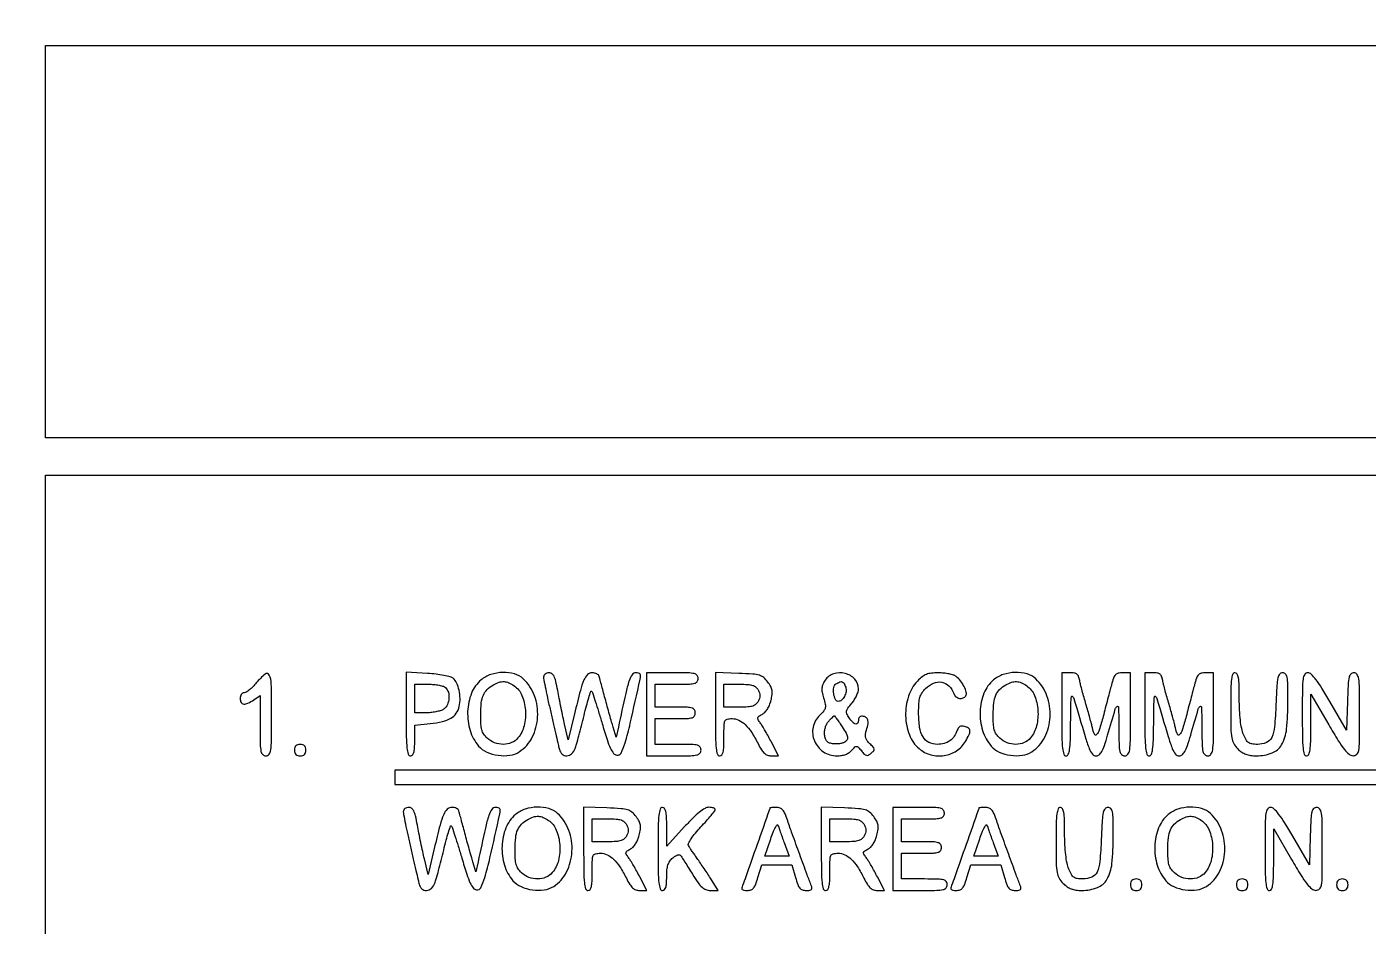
# Model space of a CAD drawing. Extents: x 0 to 1066, y 0 to 761.
# Drawn here: x 777.26 to 816.9, y 309.85 to 336.41 of the extents above; entities that cross this region are included whole.
import ezdxf

# ---------------------------------------------------------------- set-up
doc = ezdxf.new("R2010")
doc.units = 0
doc.header["$MEASUREMENT"] = 0

msp = doc.modelspace()

# ---------------------------------------------------------------- linework, layer by layer
for points in [[(183.390323, 95.266879, 0.000001), (192.989143, 95.254457, 0.000118)], [(329.859243, 95.267872, -0.000023), (352.558836, 95.240684, -0.000004), (375.624384, 95.211821, -0.198594)], [(479.458836, 95.240684, -0.000004), (502.524384, 95.211821, -0.198594)], [(710.559243, 95.267872, -0.000023), (733.258836, 95.240684, -0.000004), (756.324384, 95.211821, -0.198594)], [(416.092229, 95.24091, -0.000004), (439.072908, 95.212432, -0.198597)], [(542.992229, 95.24091, -0.000004), (565.972908, 95.212432, -0.198597)], [(606.442229, 95.24091, -0.000004), (629.422908, 95.212432, -0.198597)], [(669.892229, 95.24091, -0.000004), (692.872908, 95.212432, -0.198597)]]:
    msp.add_lwpolyline(points, format="xyb")
for points in [[(409.06215, 749.15415), (40.8618, 749.132981), (40.8618, 380.65769), (40.8618, 12.1824), (501.2973, 12.1824), (961.7328, 12.1824), (961.7328, 380.646631), (961.7328, 749.110861), (961.41555, 749.1633, 0.040886), (961.153339, 749.184871, 0.000002), (934.190609, 749.194398, 0.000089), (904.448031, 749.199508, 0.000054), (869.1804, 749.195529, -0.000029), (813.61687, 749.186499, -0.000004), (696.10453, 749.175037, -0.000004), (556.774728, 749.163736, -0.000004)], [(784.043318, 317.032392, -0.022302), (783.942361, 316.921371, -0.027389), (783.838295, 316.827585, -0.027663), (783.744475, 316.760123, -0.142986), (783.683768, 316.7424, 0.141346), (783.638553, 316.729358, 0.099805), (783.600029, 316.692698, 0.084784), (783.57408, 316.637872, 0.068332), (783.5652, 316.5732, 0.129362), (783.594801, 316.460701, 0.245693), (783.671356, 316.41116, 0.137491), (783.797009, 316.434122, 0.03927), (783.969376, 316.535697), (784.1574, 316.667394), (784.1574, 315.774297, 0.003568), (784.161327, 315.223993, 0.043268), (784.182557, 315.013987, 0.15519), (784.234088, 314.918565, 0.19432), (784.3266, 314.8812, 0.240299), (784.420922, 314.929309, 0.123223), (784.471733, 315.055687, 0.031956), (784.492211, 315.335038, 0.002322), (784.4958, 316.1079, 0.004787), (784.487105, 317.01608, 0.109438), (784.426302, 317.26764, 0.488532), (784.302304, 317.293651, 0.043865)], [(788.472, 316.119026, 0.003177), (788.476321, 315.439044, 0.022367), (788.495318, 315.108654, 0.048715), (788.53118, 314.931302, 0.329705), (788.5989, 314.8812, 0.208378), (788.659243, 314.90749, 0.11961), (788.698731, 314.977927, 0.055661), (788.720106, 315.108999, 0.012613), (788.7258, 315.334664), (788.7258, 315.788128), (789.18075, 315.835083, 0.029754), (789.546521, 315.894988, 0.076952), (789.794588, 315.992757, 0.106873), (789.952628, 316.137632, 0.100256), (790.041212, 316.33812, 0.058942), (790.064183, 316.570686, 0.048856), (790.03514, 316.817941, 0.051542), (789.963841, 317.034871, 0.114883), (789.859397, 317.172457, 0.111025), (789.775935, 317.215019, 0.015594), (789.585966, 317.25735, 0.017167), (789.354329, 317.293244, 0.01383), (789.103435, 317.316328), (788.472, 317.356851)], [(790.686403, 317.122573, 0.123885), (790.403212, 316.729877, 0.085485), (790.289637, 316.190957, 0.082885), (790.362108, 315.628936, 0.104562), (790.613839, 315.170326, 0.111799), (790.851809, 314.993975, 0.06908), (791.188208, 314.898281, 0.069045), (791.538165, 314.897815, 0.111332), (791.816082, 315.001881, 0.131426), (792.196839, 315.42786, 0.103697), (792.357254, 316.027511, 0.101152), (792.26459, 316.653853, 0.118621), (791.933971, 317.153419, 0.118666), (791.674235, 317.300001, 0.075716), (791.328556, 317.343938, 0.073305), (790.973541, 317.282607, 0.095814)], [(792.5328, 317.207004, 0.047767), (792.541043, 317.120913, 0.002528), (792.594838, 316.849943, 0.003959), (792.663092, 316.528057, 0.00287), (792.743993, 316.170654, -0.000002), (792.8281, 315.808738, -0.000002), (792.906137, 315.472931, -0.000002), (792.971637, 315.191067, -0.000017), (792.999405, 315.07155, 0.147869), (793.080727, 314.930131, 0.205885), (793.216244, 314.880782, 0.176392), (793.362055, 314.943475, 0.11354), (793.465446, 315.098083, 0.021448), (793.507856, 315.225871, 0.003611), (793.576671, 315.474207, 0.003945), (793.653181, 315.767464, 0.003496), (793.728289, 316.073947, -0.006156), (793.80052, 316.362052, -0.010899), (793.868162, 316.597499, -0.005551), (793.928841, 316.785207, -0.556878), (793.95115, 316.79045, -0.11647), (793.97427, 316.753034, -0.001547), (794.060185, 316.492481, -0.004332), (794.156493, 316.188434, -0.00282), (794.262685, 315.835736, 0.006286), (794.409008, 315.361677, 0.030826), (794.511262, 315.100823, 0.058933), (794.601381, 314.954803, 0.190588), (794.698284, 314.898875, 0.326366), (794.820875, 314.963344, 0.039676), (794.939507, 315.263483, 0.018108), (795.093741, 315.841196, 0.002117), (795.385734, 317.14425, 0.040046), (795.398678, 317.23873, 0.15964), (795.383814, 317.294494, 0.190105), (795.340944, 317.324968, 0.060633), (795.261808, 317.3346, 0.243546), (795.148812, 317.27609, 0.075824), (795.060629, 317.099817, 0.023764), (794.959062, 316.72553, 0.001912), (794.742479, 315.7272), (794.679426, 315.4311), (794.589198, 315.7272, -0.004222), (794.544612, 315.878072, -0.001439), (794.482359, 316.097854, -0.00143), (794.415005, 316.340956, -0.001648), (794.352196, 316.5732, 0.00027), (794.293798, 316.791517, 0.000345), (794.239737, 316.992631, 0.000267), (794.1942, 317.161213, 0.002921), (794.175466, 317.22885, 0.133791), (794.151106, 317.269301, 0.071199), (794.103212, 317.303536, 0.062684), (794.04031, 317.326728, 0.057069), (793.971561, 317.3346, 0.191396), (793.833837, 317.279876, 0.101864), (793.726933, 317.127352, 0.038771), (793.619381, 316.814173, 0.004991), (793.44835, 316.125187), (793.264006, 315.34954), (793.155233, 315.81332, -0.004337), (793.106644, 316.028887, -0.002315), (793.05012, 316.296185, -0.002304), (792.994921, 316.569677, -0.003592), (792.950145, 316.80585, 0.011053), (792.893227, 317.083379, 0.057006), (792.841263, 317.23109, 0.121799), (792.778234, 317.30675, 0.159795), (792.693315, 317.3346, 0.077986), (792.631996, 317.324977, 0.090324), (792.579951, 317.297119, 0.100781), (792.545158, 317.255666, 0.124994)], [(795.5784, 316.1079), (795.5784, 314.8812), (796.3821, 314.8812, 0.004147), (796.872809, 314.88527, 0.047763), (797.064188, 314.906803, 0.16431), (797.151594, 314.958393, 0.179874), (797.1858, 315.0504, 0.157888), (797.15626, 315.141616, 0.176663), (797.08005, 315.193162, 0.055952), (796.915178, 315.215253, 0.005351), (796.509, 315.2196), (795.8322, 315.2196), (795.8322, 315.6003), (795.8322, 315.981), (796.4244, 315.981, 0.006583), (796.774292, 315.985607, 0.063075), (796.921425, 316.008193, 0.183695), (796.99027, 316.059626, 0.142406), (797.0166, 316.1502, 0.142406), (796.99027, 316.240774, 0.183695), (796.921425, 316.292207, 0.063075), (796.774292, 316.314793, 0.006583), (796.4244, 316.3194), (795.8322, 316.3194), (795.8322, 316.6578), (795.8322, 316.9962), (796.4667, 316.9962, 0.005909), (796.844726, 317.000667, 0.059311), (797.000738, 317.02299, 0.180365), (797.073256, 317.074488, 0.150217), (797.1012, 317.1654, 0.17273), (797.068527, 317.257157, 0.168559), (796.984875, 317.30875, 0.050222), (796.802322, 317.330449, 0.004487), (796.3398, 317.3346), (795.5784, 317.3346)], [(797.6088, 316.111321, 0.003202), (797.613126, 315.435813, 0.022501), (797.632132, 315.10737, 0.049121), (797.66803, 314.931147, 0.329081), (797.7357, 314.8812, 0.232029), (797.797437, 314.91148, 0.108427), (797.836569, 314.994, 0.047315), (797.857301, 315.149857, 0.00942), (797.8626, 315.4311, -0.00595), (797.866907, 315.793065, -0.096871), (797.892944, 315.911198, -0.238613), (797.95761, 315.964815, -0.056005), (798.101653, 315.981, -0.111153), (798.303105, 315.935656, -0.081177), (798.49242, 315.804801, -0.058854), (798.67811, 315.578171, -0.025924), (798.869972, 315.24075, 0.021841), (798.969716, 315.061953, 0.069009), (799.05687, 314.956427, 0.100305), (799.149378, 314.900632, 0.085906), (799.261645, 314.8812), (799.47285, 314.8812), (799.266673, 315.28305, 0.006834), (799.178606, 315.449072, 0.006481), (799.084498, 315.615612, 0.006451), (798.997451, 315.76076, 0.022591), (798.936027, 315.850875, -0.02569), (798.869448, 315.949864, -0.192002), (798.860529, 316.004664, -0.198014), (798.891863, 316.04959, -0.027525), (798.992728, 316.106775, 0.089041), (799.070681, 316.164614, 0.046566), (799.145198, 316.260276, 0.042448), (799.208434, 316.380602, 0.038847), (799.252664, 316.513463, 0.026721), (799.286634, 316.689822, 0.076578), (799.284642, 316.814241, 0.082928), (799.245616, 316.926584, 0.035157), (799.159272, 317.061262, 0.057331), (799.036702, 317.19154, 0.10358), (798.908317, 317.260832, 0.055706), (798.713185, 317.295774, 0.007564), (798.297958, 317.316871), (797.6088, 317.341443)], [(800.85508, 317.11846, 0.039553), (800.785865, 316.992055, 0.083984), (800.757881, 316.884411, 0.072516), (800.764896, 316.76364, 0.02375), (800.809159, 316.590501, -0.021576), (800.857697, 316.404024, -0.108718), (800.857152, 316.296991, -0.121255), (800.811714, 316.20597, -0.029705), (800.69503, 316.084118, 0.156133), (800.495783, 315.730707, 0.151634), (800.535647, 315.322633, 0.147851), (800.801642, 315.00161, 0.147376), (801.201283, 314.8812, 0.038806), (801.337893, 314.891818, 0.049706), (801.45991, 314.923557, 0.055098), (801.562442, 314.974854, 0.072307), (801.641167, 315.04367, -0.018945), (801.732685, 315.142702, -0.216096), (801.781244, 315.161051, -0.193875), (801.830051, 315.137633, -0.014945), (801.926743, 315.025264, 0.025285), (802.012498, 314.929673, 0.141931), (802.071917, 314.896667, 0.183328), (802.131392, 314.904901, 0.04817), (802.21236, 314.959874, 0.037348), (802.287028, 315.031899, 0.217808), (802.302758, 315.082782, 0.156719), (802.276575, 315.1384, 0.017469), (802.176164, 315.238723, -0.044006), (802.099325, 315.324099, -0.080245), (802.05574, 315.406862, -0.089908), (802.043226, 315.492419, -0.068744), (802.059385, 315.585793, 0.023636), (802.114358, 315.791301, 0.092758), (802.118164, 315.921915, 0.169888), (802.075033, 316.002307, 0.135324), (801.98685, 316.047412, 0.072907), (801.925681, 316.050977, 0.130297), (801.878614, 316.033985, 0.144441), (801.849231, 315.997524, 0.098163), (801.8388, 315.944903, -0.119465), (801.8151, 315.847125, -0.339694), (801.755598, 315.819093, -0.156077), (801.666404, 315.870675, -0.039216), (801.562356, 316.005174, -0.037791), (801.496899, 316.123722, -0.151707), (801.486467, 316.20489, -0.116558), (801.522849, 316.289673, -0.018236), (801.637226, 316.432892, 0.035983), (801.714372, 316.536847, 0.031599), (801.779588, 316.655288, 0.032936), (801.824682, 316.770087, 0.077264), (801.8388, 316.860906, 0.186977), (801.72947, 317.143046, 0.14484), (801.445088, 317.314965, 0.140185), (801.105656, 317.307332, 0.174159)], [(803.582029, 317.09012, 0.114205), (803.314161, 316.63974, 0.083506), (803.231234, 316.061764, 0.085163), (803.341764, 315.499294, 0.127519), (803.630203, 315.093227, 0.108551), (803.976066, 314.911735, 0.105254), (804.370205, 314.889143, 0.106878), (804.734622, 315.028573, 0.11522), (804.997318, 315.303312, 0.021165), (805.105999, 315.506461, 0.127063), (805.129165, 315.623049, 0.232712), (805.086427, 315.698758, 0.086167), (804.971943, 315.750943, 0.067058), (804.895089, 315.760355, 0.120753), (804.833962, 315.744591, 0.12276), (804.787709, 315.702609, 0.07065), (804.754901, 315.634411, -0.072622), (804.668776, 315.457171, -0.089596), (804.540295, 315.326259, -0.08774), (804.371831, 315.246738, -0.066597), (804.168987, 315.2196, -0.114856), (803.918875, 315.277822, -0.145297), (803.745322, 315.438208, -0.099183), (803.645715, 315.721134, -0.035212), (803.6154, 316.151069, -0.014703), (803.623729, 316.434243, -0.055361), (803.653625, 316.609021, -0.07729), (803.715079, 316.741512, -0.049247), (803.823055, 316.873145, -0.096703), (804.056625, 317.030412, -0.146157), (804.298627, 317.057024, -0.15206), (804.508832, 316.94691, -0.107279), (804.654338, 316.72125, 0.127947), (804.720611, 316.627126, 0.131147), (804.82376, 316.578314, 0.142401), (804.931076, 316.589266, 0.159485), (805.010219, 316.656052, 0.211029), (805.024363, 316.758173, 0.047286), (804.958819, 316.925749, 0.046742), (804.850702, 317.09791, 0.065556), (804.722531, 317.226159, 0.088545), (804.645429, 317.266119, 0.025252), (804.514336, 317.299736, 0.02458), (804.359906, 317.323294, 0.023821), (804.202278, 317.331909, 0.026305), (803.99223, 317.322319, 0.068477), (803.845386, 317.287166, 0.074054), (803.720248, 317.215592, 0.034872)], [(805.829803, 317.122573, 0.123885), (805.546612, 316.729877, 0.085485), (805.433037, 316.190957, 0.082885), (805.505508, 315.628936, 0.104562), (805.757239, 315.170326, 0.111799), (805.995209, 314.993975, 0.06908), (806.331608, 314.898281, 0.069045), (806.681565, 314.897815, 0.111332), (806.959482, 315.001881, 0.131426), (807.340239, 315.42786, 0.103697), (807.500654, 316.027511, 0.101152), (807.40799, 316.653853, 0.118621), (807.077371, 317.153419, 0.118666), (806.817635, 317.300001, 0.075716), (806.471956, 317.343938, 0.073305), (806.116941, 317.282607, 0.095814)], [(807.8454, 316.1079, 0.003213), (807.849728, 315.434379, 0.022561), (807.868738, 315.1068, 0.049302), (807.904653, 314.931077, 0.328801), (807.9723, 314.8812, 0.305395), (808.038534, 314.925816, 0.062503), (808.076802, 315.069464, 0.027449), (808.09861, 315.33936, 0.004264), (808.107837, 315.87525, -0.002416), (808.115185, 316.418722, -0.029471), (808.131246, 316.626143, -0.603012), (808.163012, 316.637714, -0.138127), (808.203491, 316.5732, 0.001112), (808.537007, 315.447584, 0.020238), (808.658604, 315.093451, 0.077221), (808.750819, 314.934377, 0.226588), (808.862137, 314.8812, 0.178321), (808.950345, 314.913692, 0.090477), (809.026167, 315.006602, 0.045479), (809.102822, 315.18148, 0.010027), (809.200409, 315.49455, -0.001209), (809.426705, 316.268315, -0.180504), (809.481526, 316.341317, -0.586533), (809.522568, 316.319353, -0.002598), (809.530721, 315.70605, 0.004063), (809.538882, 315.20301, 0.046466), (809.562047, 315.006291, 0.159576), (809.614338, 314.916336, 0.183972), (809.7066, 314.8812, 0.240299), (809.800922, 314.929309, 0.123223), (809.851733, 315.055687, 0.031956), (809.872211, 315.335038, 0.002322), (809.8758, 316.1079), (809.8758, 317.3346), (809.641235, 317.3346, 0.057703), (809.511147, 317.319537, 0.150789), (809.430817, 317.272484, 0.102355), (809.372877, 317.175296, 0.018959), (809.31188, 316.97505, 0.000085), (809.265137, 316.797626, 0.000034), (809.20085, 316.553372, 0.000033), (809.131416, 316.28942, 0.000041), (809.067014, 316.04445, -0.009374), (808.953579, 315.643552, -0.115475), (808.874591, 315.507001, -0.538762), (808.807654, 315.518623, -0.053672), (808.748997, 315.70605, 0.012912), (808.721867, 315.826309, 0.003926), (808.674647, 316.007041, 0.003928), (808.618536, 316.208794, 0.004276), (808.560778, 316.404, -0.00492), (808.503294, 316.599206, -0.004529), (808.448002, 316.800959, -0.004526), (808.401971, 316.981701, -0.014927), (808.376281, 317.10195, 0.043617), (808.343378, 317.221863, 0.134321), (808.294798, 317.289621, 0.130778), (808.217629, 317.324234, 0.040414), (808.089598, 317.3346), (807.8454, 317.3346)], [(810.2988, 316.1079, 0.003213), (810.303128, 315.434379, 0.022561), (810.322138, 315.1068, 0.049302), (810.358053, 314.931077, 0.328801), (810.4257, 314.8812, 0.305395), (810.491934, 314.925816, 0.062503), (810.530202, 315.069464, 0.027449), (810.55201, 315.33936, 0.004264), (810.561237, 315.87525, -0.002416), (810.568585, 316.418722, -0.029471), (810.584646, 316.626143, -0.603012), (810.616412, 316.637714, -0.138127), (810.656891, 316.5732, 0.001112), (810.990407, 315.447584, 0.020238), (811.112004, 315.093451, 0.077221), (811.204219, 314.934377, 0.226588), (811.315537, 314.8812, 0.178321), (811.403745, 314.913692, 0.090477), (811.479567, 315.006602, 0.045479), (811.556222, 315.18148, 0.010027), (811.653809, 315.49455, -0.001209), (811.880105, 316.268315, -0.180504), (811.934926, 316.341317, -0.586533), (811.975968, 316.319353, -0.002598), (811.984121, 315.70605, 0.004063), (811.992282, 315.20301, 0.046466), (812.015447, 315.006291, 0.159576), (812.067738, 314.916336, 0.183972), (812.16, 314.8812, 0.240299), (812.254322, 314.929309, 0.123223), (812.305133, 315.055687, 0.031956), (812.325611, 315.335038, 0.002322), (812.3292, 316.1079), (812.3292, 317.3346), (812.094635, 317.3346, 0.057703), (811.964547, 317.319537, 0.150789), (811.884217, 317.272484, 0.102355), (811.826277, 317.175296, 0.018959), (811.76528, 316.97505, 0.000085), (811.718537, 316.797626, 0.000034), (811.65425, 316.553372, 0.000033), (811.584816, 316.28942, 0.000041), (811.520414, 316.04445, -0.009374), (811.406979, 315.643552, -0.115475), (811.327991, 315.507001, -0.538762), (811.261054, 315.518623, -0.053672), (811.202397, 315.70605, 0.012912), (811.175267, 315.826309, 0.003926), (811.128047, 316.007041, 0.003928), (811.071936, 316.208794, 0.004276), (811.014178, 316.404, -0.00492), (810.956694, 316.599206, -0.004529), (810.901402, 316.800959, -0.004526), (810.855371, 316.981701, -0.014927), (810.829681, 317.10195, 0.043617), (810.796778, 317.221863, 0.134321), (810.748198, 317.289621, 0.130778), (810.671029, 317.324234, 0.040414), (810.542998, 317.3346), (810.2988, 317.3346)], [(812.8368, 316.315555, 0.003964), (812.841825, 315.681702, 0.037977), (812.86657, 315.412831, 0.086932), (812.92649, 315.244039, 0.067817), (813.044455, 315.088855, 0.045287), (813.161629, 314.99118, 0.061733), (813.283429, 314.927605, 0.057123), (813.424302, 314.892588, 0.032389), (813.599916, 314.8812, 0.091481), (814.057683, 314.96566, 0.171956), (814.340483, 315.206525, 0.107033), (814.488519, 315.66633, 0.02456), (814.5288, 316.485883, 0.004091), (814.524658, 316.992082, 0.042042), (814.503704, 317.200079, 0.139542), (814.455441, 317.297071, 0.210994), (814.370467, 317.3346, 0.224554), (814.283966, 317.293689, 0.120063), (814.231604, 317.184807, 0.038088), (814.20081, 316.954874, 0.003955), (814.174025, 316.409662, -0.011778), (814.13035, 315.73591, -0.086058), (814.047504, 315.424462, -0.186836), (813.891786, 315.273554, -0.100409), (813.625824, 315.2196, -0.036356), (813.464066, 315.231377, -0.118728), (813.365154, 315.271081, -0.110433), (813.291163, 315.353302, -0.02926), (813.213183, 315.512983, -0.051176), (813.161626, 315.683561, -0.018965), (813.123264, 315.931797, -0.016895), (813.098692, 316.23219, -0.011958), (813.0906, 316.570483, 0.005918), (813.085805, 316.975643, 0.03524), (813.065938, 317.186097, 0.084231), (813.027749, 317.296637, 0.274093), (812.9637, 317.3346, 0.308918), (812.897515, 317.289395, 0.062189), (812.860584, 317.143609, 0.026926), (812.841283, 316.868539, 0.004053)], [(814.9518, 316.1079, 0.003213), (814.956128, 315.434379, 0.022561), (814.975138, 315.1068, 0.049302), (815.011053, 314.931077, 0.328801), (815.0787, 314.8812, 0.295501), (815.144072, 314.923531, 0.070336), (815.181806, 315.054231, 0.029944), (815.20184, 315.301794, 0.004715), (815.207437, 315.79065), (815.209274, 316.7001), (815.736187, 315.793957, 0.006242), (816.015561, 315.327024, 0.029041), (816.195282, 315.069737, 0.052989), (816.332526, 314.929238, 0.170079), (816.45345, 314.884507, 0.199339), (816.561731, 314.927273, 0.163117), (816.619425, 315.038706, 0.036571), (816.640504, 315.297581, 0.002034), (816.6438, 316.1079, 0.002367), (816.640169, 316.875072, 0.031318), (816.619784, 317.157383, 0.117824), (816.569977, 317.286077, 0.246563), (816.47756, 317.3346, 0.195513), (816.386755, 317.297682, 0.145553), (816.333452, 317.202256, 0.043894), (816.305939, 316.995993, 0.004128), (816.28721, 316.484718), (816.2631, 315.634836), (815.769917, 316.484718, 0.007787), (815.529838, 316.883983, 0.025041), (815.353001, 317.13861, 0.035073), (815.215147, 317.293518, 0.195814), (815.114267, 317.3346, 0.254619), (815.024261, 317.285588, 0.110911), (814.975751, 317.153758, 0.030502), (814.955487, 316.867586, 0.002427)], [(789.63948, 316.89468, -0.13151), (789.718634, 316.757669, -0.084316), (789.736, 316.573715, -0.084006), (789.691613, 316.393681, -0.128741), (789.59295, 316.267967, -0.079472), (789.511595, 316.224501, -0.027293), (789.382772, 316.187804, -0.026323), (789.233863, 316.162196, -0.027554), (789.08535, 316.152891), (788.7258, 316.1502), (788.7258, 316.5732), (788.7258, 316.9962), (789.13188, 316.9962, -0.022886), (789.294785, 316.98874, -0.026473), (789.448496, 316.966379, -0.026952), (789.574695, 316.933981, -0.120635)], [(791.665497, 316.950839, -0.143223), (791.893198, 316.666523, -0.079931), (791.99566, 316.231353, -0.077332), (791.957465, 315.770218, -0.11509), (791.776196, 315.40995, -0.119537), (791.587784, 315.270395, -0.098447), (791.342127, 315.219752, -0.09388), (791.085677, 315.266462, -0.097006), (790.867403, 315.403547, -0.056872), (790.766483, 315.52264, -0.080028), (790.708587, 315.648996, -0.054705), (790.680763, 315.820724, -0.014142), (790.674291, 316.101497, -0.025001), (790.693355, 316.446355, -0.075567), (790.752782, 316.673338, -0.098225), (790.866237, 316.838205, -0.062967), (791.0523, 316.978619, -0.051006), (791.217066, 317.051958, -0.090781), (791.363714, 317.071995, -0.090761), (791.507971, 317.038781, -0.050966)], [(798.8778, 316.827, -0.049536), (798.913962, 316.739626, -0.073486), (798.926053, 316.6578, -0.073486), (798.913962, 316.575974, -0.049536), (798.8778, 316.4886, -0.09537), (798.808905, 316.403675, -0.100861), (798.714666, 316.352433, -0.059921), (798.569632, 316.326448, -0.014397), (798.324923, 316.3194), (797.8626, 316.3194), (797.8626, 316.6578), (797.8626, 316.9962), (798.324923, 316.9962, -0.014397), (798.569632, 316.989152, -0.059921), (798.714666, 316.963167, -0.100861), (798.808905, 316.911925, -0.09537)], [(801.459389, 316.90754, -0.115961), (801.469505, 316.77545, -0.083184), (801.422697, 316.634407, -0.090454), (801.337658, 316.526369, -0.182884), (801.237853, 316.4886, -0.300839), (801.154043, 316.544045, -0.068666), (801.107251, 316.716617, -0.065045), (801.107672, 316.903917, -0.222068), (801.1717, 317.003985, -0.037137), (801.287069, 317.065568, -0.18702), (801.358761, 317.06889, -0.196173), (801.411879, 317.023151, -0.041311)], [(806.808897, 316.950839, -0.143223), (807.036598, 316.666523, -0.079931), (807.13906, 316.231353, -0.077332), (807.100865, 315.770218, -0.11509), (806.919596, 315.40995, -0.119537), (806.731184, 315.270395, -0.098447), (806.485527, 315.219752, -0.09388), (806.229077, 315.266462, -0.097006), (806.010803, 315.403547, -0.056872), (805.909883, 315.52264, -0.080028), (805.851987, 315.648996, -0.054705), (805.824163, 315.820724, -0.014142), (805.817691, 316.101497, -0.025001), (805.836755, 316.446355, -0.075567), (805.896182, 316.673338, -0.098225), (806.009637, 316.838205, -0.062967), (806.1957, 316.978619, -0.051006), (806.360466, 317.051958, -0.090781), (806.507114, 317.071995, -0.090761), (806.651371, 317.038781, -0.050966)], [(801.358608, 315.73453, -0.012827), (801.4732, 315.551325, -0.075701), (801.515304, 315.446576, -0.159105), (801.50898, 315.371915, -0.120075), (801.459566, 315.305417, -0.08589), (801.397394, 315.269706, -0.038442), (801.30629, 315.244183, -0.036581), (801.203369, 315.23144, -0.041078), (801.103666, 315.234637, -0.044993), (800.982194, 315.259778, -0.124486), (800.907942, 315.30446, -0.123529), (800.863526, 315.379306, -0.043972), (800.838409, 315.502032, -0.053422), (800.837627, 315.609889, -0.047057), (800.859277, 315.72035, -0.048153), (800.900355, 315.822067, -0.063965), (800.957271, 315.903882, -0.005698), (801.014659, 315.965861, -0.008739), (801.065904, 316.018095, -0.003998), (801.11028, 316.061081, -0.192707), (801.12157, 316.0656, -0.240293), (801.132559, 316.059995, -0.001535), (801.198602, 315.968348, -0.005663), (801.273323, 315.861448, -0.003528)], [(785.1726, 315.0504, 0.072254), (785.183331, 314.976531, 0.124864), (785.2149, 314.9235, 0.124864), (785.267931, 314.891931, 0.072254), (785.3418, 314.8812, 0.072254), (785.415669, 314.891931, 0.124864), (785.4687, 314.9235, 0.124864), (785.500269, 314.976531, 0.072254), (785.511, 315.0504, 0.072254), (785.500269, 315.124269, 0.124864), (785.4687, 315.1773, 0.124864), (785.415669, 315.208869, 0.072254), (785.3418, 315.2196, 0.072254), (785.267931, 315.208869, 0.124864), (785.2149, 315.1773, 0.124864), (785.183331, 315.124269, 0.072254)], [(788.3874, 313.230804, 0.047767), (788.395643, 313.144713, 0.002528), (788.449438, 312.873743, 0.003959), (788.517692, 312.551857, 0.00287), (788.598593, 312.194454, -0.000002), (788.6827, 311.832538, -0.000002), (788.760737, 311.496731, -0.000002), (788.826237, 311.214867, -0.000017), (788.854005, 311.09535, 0.147869), (788.935327, 310.953931, 0.205885), (789.070844, 310.904582, 0.176392), (789.216655, 310.967275, 0.11354), (789.320046, 311.121883, 0.021448), (789.362456, 311.249671, 0.003611), (789.431271, 311.498007, 0.003945), (789.507781, 311.791264, 0.003496), (789.582889, 312.097747, -0.006156), (789.65512, 312.385852, -0.010899), (789.722762, 312.621299, -0.005551), (789.783441, 312.809007, -0.556878), (789.80575, 312.81425, -0.11647), (789.82887, 312.776834, -0.001547), (789.914785, 312.516281, -0.004332), (790.011093, 312.212234, -0.00282), (790.117285, 311.859536, 0.006286), (790.263608, 311.385477, 0.030826), (790.365862, 311.124623, 0.058933), (790.455981, 310.978603, 0.190588), (790.552884, 310.922675, 0.326366), (790.675475, 310.987144, 0.039676), (790.794107, 311.287283, 0.018108), (790.948341, 311.864996, 0.002117), (791.240334, 313.16805, 0.040046), (791.253278, 313.26253, 0.15964), (791.238414, 313.318294, 0.190105), (791.195544, 313.348768, 0.060633), (791.116408, 313.3584, 0.243546), (791.003412, 313.29989, 0.075824), (790.915229, 313.123617, 0.023764), (790.813662, 312.74933, 0.001912), (790.597079, 311.751), (790.534026, 311.4549), (790.443798, 311.751, -0.004222), (790.399212, 311.901872, -0.001439), (790.336959, 312.121654, -0.00143), (790.269605, 312.364756, -0.001648), (790.206796, 312.597, 0.00027), (790.148398, 312.815317, 0.000345), (790.094337, 313.016431, 0.000267), (790.0488, 313.185013, 0.002921), (790.030066, 313.25265, 0.133791), (790.005706, 313.293101, 0.071199), (789.957812, 313.327336, 0.062684), (789.89491, 313.350528, 0.057069), (789.826161, 313.3584, 0.191396), (789.688437, 313.303676, 0.101864), (789.581533, 313.151152, 0.038771), (789.473981, 312.837973, 0.004991), (789.30295, 312.148987), (789.118606, 311.37334), (789.009833, 311.83712, -0.004337), (788.961244, 312.052687, -0.002315), (788.90472, 312.319985, -0.002304), (788.849521, 312.593477, -0.003592), (788.804745, 312.82965, 0.011053), (788.747827, 313.107179, 0.057006), (788.695863, 313.25489, 0.121799), (788.632834, 313.33055, 0.159795), (788.547915, 313.3584, 0.077986), (788.486596, 313.348777, 0.090324), (788.434551, 313.320919, 0.100781), (788.399758, 313.279466, 0.124994)], [(791.701603, 313.146373, 0.123885), (791.418412, 312.753677, 0.085485), (791.304837, 312.214757, 0.082885), (791.377308, 311.652736, 0.104562), (791.629039, 311.194126, 0.111799), (791.867009, 311.017775, 0.06908), (792.203408, 310.922081, 0.069045), (792.553365, 310.921615, 0.111332), (792.831282, 311.025681, 0.131426), (793.212039, 311.45166, 0.103697), (793.372454, 312.051311, 0.101152), (793.27979, 312.677653, 0.118621), (792.949171, 313.177219, 0.118666), (792.689435, 313.323801, 0.075716), (792.343756, 313.367738, 0.073305), (791.988741, 313.306407, 0.095814)], [(793.7172, 312.135121, 0.003202), (793.721526, 311.459613, 0.022501), (793.740532, 311.13117, 0.049121), (793.77643, 310.954947, 0.329081), (793.8441, 310.905, 0.232029), (793.905837, 310.93528, 0.108427), (793.944969, 311.0178, 0.047315), (793.965701, 311.173657, 0.00942), (793.971, 311.4549, -0.00595), (793.975307, 311.816865, -0.096871), (794.001344, 311.934998, -0.238613), (794.06601, 311.988615, -0.056005), (794.210053, 312.0048, -0.111153), (794.411505, 311.959456, -0.081177), (794.60082, 311.828601, -0.058854), (794.78651, 311.601971, -0.025924), (794.978372, 311.26455, 0.021841), (795.078116, 311.085753, 0.069009), (795.16527, 310.980227, 0.100305), (795.257778, 310.924432, 0.085906), (795.370045, 310.905), (795.58125, 310.905), (795.375073, 311.30685, 0.006834), (795.287006, 311.472872, 0.006481), (795.192898, 311.639412, 0.006451), (795.105851, 311.78456, 0.022591), (795.044427, 311.874675, -0.02569), (794.977848, 311.973664, -0.192002), (794.968929, 312.028464, -0.198014), (795.000263, 312.07339, -0.027525), (795.101128, 312.130575, 0.089041), (795.179081, 312.188414, 0.046566), (795.253598, 312.284076, 0.042448), (795.316834, 312.404402, 0.038847), (795.361064, 312.537263, 0.026721), (795.395034, 312.713622, 0.076578), (795.393042, 312.838041, 0.082928), (795.354016, 312.950384, 0.035157), (795.267672, 313.085062, 0.057331), (795.145102, 313.21534, 0.10358), (795.016717, 313.284632, 0.055706), (794.821585, 313.319574, 0.007564), (794.406358, 313.340671), (793.7172, 313.365243)], [(795.9168, 312.1317, 0.003213), (795.921128, 311.458179, 0.022561), (795.940138, 311.1306, 0.049302), (795.976053, 310.954877, 0.328801), (796.0437, 310.905, 0.195173), (796.103155, 310.929127, 0.124534), (796.14281, 310.993516, 0.061002), (796.164628, 311.11183, 0.015127), (796.1706, 311.309198, -0.022104), (796.179656, 311.513948, -0.055956), (796.209243, 311.659758, -0.072778), (796.26422, 311.771482, -0.065118), (796.350701, 311.867604, -0.036285), (796.425222, 311.922575, -0.064391), (796.494339, 311.954644, -0.094673), (796.549342, 311.961111, -0.234713), (796.583351, 311.941055, -0.004028), (796.617266, 311.888005, -0.000308), (796.707443, 311.74422, -0.000423), (796.81476, 311.572548, -0.000322), (796.932, 311.38438, 0.013499), (797.09711, 311.13431, 0.056738), (797.216125, 310.999678, 0.094374), (797.328902, 310.931253, 0.087664), (797.46195, 310.90673), (797.695801, 310.905), (797.464248, 311.26455, 0.002746), (797.362427, 311.420765, 0.002011), (797.247791, 311.593036, 0.002032), (797.13791, 311.755299, 0.004505), (797.052529, 311.8779, -0.003474), (796.979413, 311.982429, -0.003611), (796.908703, 312.086632, -0.003478), (796.848823, 312.177626, -0.015688), (796.815909, 312.232077, -0.25502), (796.815085, 312.295793, -0.02513), (796.896271, 312.432245, -0.026088), (797.019527, 312.598091, -0.015703), (797.181689, 312.781977, 0.006298), (797.343661, 312.95883, 0.009352), (797.480607, 313.118091, 0.005062), (797.591496, 313.254832, 0.159541), (797.606361, 313.29495, 0.259665), (797.593917, 313.319467, 0.064446), (797.552168, 313.340375, 0.04954), (797.491197, 313.355074, 0.031664), (797.41845, 313.360487, 0.136814), (797.304234, 313.329983, 0.034876), (797.144868, 313.220336, 0.02706), (796.946476, 313.044048, 0.011695), (796.70115, 312.789437), (796.1742, 312.2163), (796.1724, 312.78735, 0.00897), (796.16622, 313.080293, 0.045692), (796.145051, 313.241775, 0.10506), (796.105741, 313.327258, 0.236893), (796.0437, 313.3584, 0.328801), (795.976053, 313.308523, 0.049302), (795.940138, 313.1328, 0.022561), (795.921128, 312.805221, 0.003213)], [(799.216195, 313.33725, -0.084799), (799.209691, 313.299234, -0.000052), (798.84372, 312.260462, -0.000388), (798.508176, 311.310728, -0.009822), (798.411175, 311.05305, 0.060048), (798.391583, 310.979319, 0.230938), (798.405832, 310.935462, 0.170663), (798.453925, 310.911354, 0.031659), (798.554179, 310.905, 0.086283), (798.662294, 310.923797, 0.134827), (798.739123, 310.977759, 0.082591), (798.801196, 311.08477, 0.018432), (798.868668, 311.2857), (798.981076, 311.6664), (799.426043, 311.6664), (799.871011, 311.6664), (799.9776, 311.2857, 0.017944), (800.042985, 311.08079, 0.087286), (800.103212, 310.975331, 0.141822), (800.180434, 310.922952, 0.078722), (800.293746, 310.905, 0.029308), (800.398892, 310.911168, 0.166988), (800.448622, 310.935076, 0.236769), (800.463464, 310.978866, 0.061225), (800.44369, 311.05305, -0.006965), (800.321401, 311.369406, -0.001209), (800.100145, 311.97084, -0.001323), (799.880417, 312.577587, -0.005089), (799.748652, 312.95655, 0.017403), (799.669881, 313.1663, 0.074917), (799.601122, 313.280075, 0.125362), (799.521416, 313.337972, 0.094981), (799.414849, 313.3584, 0.00999), (799.338684, 313.356878, 0.016528), (799.274552, 313.352187, 0.010464), (799.223448, 313.345662, 0.371455)], [(800.739, 312.135121, 0.003202), (800.743326, 311.459613, 0.022501), (800.762332, 311.13117, 0.049121), (800.79823, 310.954947, 0.329081), (800.8659, 310.905, 0.232029), (800.927637, 310.93528, 0.108427), (800.966769, 311.0178, 0.047315), (800.987501, 311.173657, 0.00942), (800.9928, 311.4549, -0.00595), (800.997107, 311.816865, -0.096871), (801.023144, 311.934998, -0.238613), (801.08781, 311.988615, -0.056005), (801.231853, 312.0048, -0.111153), (801.433305, 311.959456, -0.081177), (801.62262, 311.828601, -0.058854), (801.80831, 311.601971, -0.025924), (802.000172, 311.26455, 0.021841), (802.099916, 311.085753, 0.069009), (802.18707, 310.980227, 0.100305), (802.279578, 310.924432, 0.085906), (802.391845, 310.905), (802.60305, 310.905), (802.396873, 311.30685, 0.006834), (802.308806, 311.472872, 0.006481), (802.214698, 311.639412, 0.006451), (802.127651, 311.78456, 0.022591), (802.066227, 311.874675, -0.02569), (801.999648, 311.973664, -0.192002), (801.990729, 312.028464, -0.198014), (802.022063, 312.07339, -0.027525), (802.122928, 312.130575, 0.089041), (802.200881, 312.188414, 0.046566), (802.275398, 312.284076, 0.042448), (802.338634, 312.404402, 0.038847), (802.382864, 312.537263, 0.026721), (802.416834, 312.713622, 0.076578), (802.414842, 312.838041, 0.082928), (802.375816, 312.950384, 0.035157), (802.289472, 313.085062, 0.057331), (802.166902, 313.21534, 0.10358), (802.038517, 313.284632, 0.055706), (801.843385, 313.319574, 0.007564), (801.428158, 313.340671), (800.739, 313.365243)], [(802.854, 312.1317), (802.854, 310.905), (803.6577, 310.905, 0.004147), (804.148409, 310.90907, 0.047763), (804.339788, 310.930603, 0.16431), (804.427194, 310.982193, 0.179874), (804.4614, 311.0742, 0.157888), (804.43186, 311.165416, 0.176663), (804.35565, 311.216963, 0.055952), (804.190778, 311.239053, 0.005351), (803.7846, 311.2434), (803.1078, 311.2434), (803.1078, 311.6241), (803.1078, 312.0048), (803.7, 312.0048, 0.006583), (804.049892, 312.009407, 0.063075), (804.197025, 312.031993, 0.183695), (804.26587, 312.083426, 0.142406), (804.2922, 312.174, 0.142406), (804.26587, 312.264574, 0.183695), (804.197025, 312.316007, 0.063075), (804.049892, 312.338593, 0.006583), (803.7, 312.3432), (803.1078, 312.3432), (803.1078, 312.6816), (803.1078, 313.02), (803.7423, 313.02, 0.005909), (804.120326, 313.024467, 0.059311), (804.276338, 313.04679, 0.180365), (804.348856, 313.098288, 0.150217), (804.3768, 313.1892, 0.17273), (804.344127, 313.280957, 0.168559), (804.260475, 313.33255, 0.050222), (804.077922, 313.354249, 0.004487), (803.6154, 313.3584), (802.854, 313.3584)], [(805.391995, 313.33725, -0.084799), (805.385491, 313.299234, -0.000052), (805.01952, 312.260462, -0.000388), (804.683976, 311.310728, -0.009822), (804.586975, 311.05305, 0.060048), (804.567383, 310.979319, 0.230938), (804.581632, 310.935462, 0.170663), (804.629725, 310.911354, 0.031659), (804.729979, 310.905, 0.086283), (804.838094, 310.923797, 0.134827), (804.914923, 310.977759, 0.082591), (804.976996, 311.08477, 0.018432), (805.044468, 311.2857), (805.156876, 311.6664), (805.601843, 311.6664), (806.046811, 311.6664), (806.1534, 311.2857, 0.017944), (806.218785, 311.08079, 0.087286), (806.279012, 310.975331, 0.141822), (806.356234, 310.922952, 0.078722), (806.469546, 310.905, 0.029308), (806.574692, 310.911168, 0.166988), (806.624422, 310.935076, 0.236769), (806.639264, 310.978866, 0.061225), (806.61949, 311.05305, -0.006965), (806.497201, 311.369406, -0.001209), (806.275945, 311.97084, -0.001323), (806.056217, 312.577587, -0.005089), (805.924452, 312.95655, 0.017403), (805.845681, 313.1663, 0.074917), (805.776922, 313.280075, 0.125362), (805.697216, 313.337972, 0.094981), (805.590649, 313.3584, 0.00999), (805.514484, 313.356878, 0.016528), (805.450352, 313.352187, 0.010464), (805.399248, 313.345662, 0.371455)], [(807.6762, 312.339355, 0.003964), (807.681225, 311.705502, 0.037977), (807.70597, 311.436631, 0.086932), (807.76589, 311.267839, 0.067817), (807.883855, 311.112655, 0.045287), (808.001029, 311.01498, 0.061733), (808.122829, 310.951405, 0.057123), (808.263702, 310.916388, 0.032389), (808.439316, 310.905, 0.091481), (808.897083, 310.98946, 0.171956), (809.179883, 311.230325, 0.107033), (809.327919, 311.69013, 0.02456), (809.3682, 312.509683, 0.004091), (809.364058, 313.015882, 0.042042), (809.343104, 313.223879, 0.139542), (809.294841, 313.320871, 0.210994), (809.209867, 313.3584, 0.224554), (809.123366, 313.317489, 0.120063), (809.071004, 313.208607, 0.038088), (809.04021, 312.978674, 0.003955), (809.013425, 312.433462, -0.011778), (808.96975, 311.75971, -0.086058), (808.886904, 311.448262, -0.186836), (808.731186, 311.297354, -0.100409), (808.465224, 311.2434, -0.036356), (808.303466, 311.255177, -0.118728), (808.204554, 311.294881, -0.110433), (808.130563, 311.377102, -0.02926), (808.052583, 311.536783, -0.051176), (808.001026, 311.707361, -0.018965), (807.962664, 311.955597, -0.016895), (807.938092, 312.25599, -0.011958), (807.93, 312.594283, 0.005918), (807.925205, 312.999443, 0.03524), (807.905338, 313.209897, 0.084231), (807.867149, 313.320437, 0.274093), (807.8031, 313.3584, 0.308918), (807.736915, 313.313195, 0.062189), (807.699984, 313.167409, 0.026926), (807.680683, 312.892339, 0.004053)], [(810.990403, 313.146373, 0.123885), (810.707212, 312.753677, 0.085485), (810.593637, 312.214757, 0.082885), (810.666108, 311.652736, 0.104562), (810.917839, 311.194126, 0.111799), (811.155809, 311.017775, 0.06908), (811.492208, 310.922081, 0.069045), (811.842165, 310.921615, 0.111332), (812.120082, 311.025681, 0.131426), (812.500839, 311.45166, 0.103697), (812.661254, 312.051311, 0.101152), (812.56859, 312.677653, 0.118621), (812.237971, 313.177219, 0.118666), (811.978235, 313.323801, 0.075716), (811.632556, 313.367738, 0.073305), (811.277541, 313.306407, 0.095814)], [(813.852, 312.1317, 0.003213), (813.856328, 311.458179, 0.022561), (813.875338, 311.1306, 0.049302), (813.911253, 310.954877, 0.328801), (813.9789, 310.905, 0.295501), (814.044272, 310.947331, 0.070336), (814.082006, 311.078031, 0.029944), (814.10204, 311.325594, 0.004715), (814.107637, 311.81445), (814.109474, 312.7239), (814.636387, 311.817757, 0.006242), (814.915761, 311.350824, 0.029041), (815.095482, 311.093537, 0.052989), (815.232726, 310.953038, 0.170079), (815.35365, 310.908307, 0.199339), (815.461931, 310.951073, 0.163117), (815.519625, 311.062506, 0.036571), (815.540704, 311.321381, 0.002034), (815.544, 312.1317, 0.002367), (815.540369, 312.898872, 0.031318), (815.519984, 313.181183, 0.117824), (815.470177, 313.309877, 0.246563), (815.37776, 313.3584, 0.195513), (815.286955, 313.321482, 0.145553), (815.233652, 313.226056, 0.043894), (815.206139, 313.019793, 0.004128), (815.18741, 312.508518), (815.1633, 311.658636), (814.670117, 312.508518, 0.007787), (814.430038, 312.907783, 0.025041), (814.253201, 313.16241, 0.035073), (814.115347, 313.317318, 0.195814), (814.014467, 313.3584, 0.254619), (813.924461, 313.309388, 0.110911), (813.875951, 313.177558, 0.030502), (813.855687, 312.891386, 0.002427)], [(792.680697, 312.974639, -0.143223), (792.908398, 312.690323, -0.079931), (793.01086, 312.255153, -0.077332), (792.972665, 311.794018, -0.11509), (792.791396, 311.43375, -0.119537), (792.602984, 311.294195, -0.098447), (792.357327, 311.243552, -0.09388), (792.100877, 311.290262, -0.097006), (791.882603, 311.427347, -0.056872), (791.781683, 311.54644, -0.080028), (791.723787, 311.672796, -0.054705), (791.695963, 311.844524, -0.014142), (791.689491, 312.125297, -0.025001), (791.708555, 312.470155, -0.075567), (791.767982, 312.697138, -0.098225), (791.881437, 312.862005, -0.062967), (792.0675, 313.002419, -0.051006), (792.232266, 313.075758, -0.090781), (792.378914, 313.095795, -0.090761), (792.523171, 313.062581, -0.050966)], [(794.9862, 312.8508, -0.049536), (795.022362, 312.763426, -0.073486), (795.034453, 312.6816, -0.073486), (795.022362, 312.599774, -0.049536), (794.9862, 312.5124, -0.09537), (794.917305, 312.427475, -0.100861), (794.823066, 312.376233, -0.059921), (794.678032, 312.350248, -0.014397), (794.433323, 312.3432), (793.971, 312.3432), (793.971, 312.6816), (793.971, 313.02), (794.433323, 313.02, -0.014397), (794.678032, 313.012952, -0.059921), (794.823066, 312.986967, -0.100861), (794.917305, 312.935725, -0.09537)], [(799.642355, 312.32205), (799.792144, 311.9202), (799.429838, 311.9202), (799.067532, 311.9202), (799.245343, 312.434618, -0.011999), (799.316093, 312.624424, -0.026422), (799.381117, 312.764859, -0.047278), (799.431434, 312.841501, -0.601846), (799.45786, 312.836468, 0.009837), (799.479696, 312.770295, 0.001488), (799.526371, 312.638923, 0.001668), (799.582462, 312.484156, 0.001442)], [(802.008, 312.8508, -0.049536), (802.044162, 312.763426, -0.073486), (802.056253, 312.6816, -0.073486), (802.044162, 312.599774, -0.049536), (802.008, 312.5124, -0.09537), (801.939105, 312.427475, -0.100861), (801.844866, 312.376233, -0.059921), (801.699832, 312.350248, -0.014397), (801.455123, 312.3432), (800.9928, 312.3432), (800.9928, 312.6816), (800.9928, 313.02), (801.455123, 313.02, -0.014397), (801.699832, 313.012952, -0.059921), (801.844866, 312.986967, -0.100861), (801.939105, 312.935725, -0.09537)], [(805.818155, 312.32205), (805.967944, 311.9202), (805.605638, 311.9202), (805.243332, 311.9202), (805.421143, 312.434618, -0.011999), (805.491893, 312.624424, -0.026422), (805.556917, 312.764859, -0.047278), (805.607234, 312.841501, -0.601846), (805.63366, 312.836468, 0.009837), (805.655496, 312.770295, 0.001488), (805.702171, 312.638923, 0.001668), (805.758262, 312.484156, 0.001442)], [(811.969497, 312.974639, -0.143223), (812.197198, 312.690323, -0.079931), (812.29966, 312.255153, -0.077332), (812.261465, 311.794018, -0.11509), (812.080196, 311.43375, -0.119537), (811.891784, 311.294195, -0.098447), (811.646127, 311.243552, -0.09388), (811.389677, 311.290262, -0.097006), (811.171403, 311.427347, -0.056872), (811.070483, 311.54644, -0.080028), (811.012587, 311.672796, -0.054705), (810.984763, 311.844524, -0.014142), (810.978291, 312.125297, -0.025001), (810.997355, 312.470155, -0.075567), (811.056782, 312.697138, -0.098225), (811.170237, 312.862005, -0.062967), (811.3563, 313.002419, -0.051006), (811.521066, 313.075758, -0.090781), (811.667714, 313.095795, -0.090761), (811.811971, 313.062581, -0.050966)], [(809.8758, 311.0742, 0.072254), (809.886531, 311.000331, 0.124864), (809.9181, 310.9473, 0.124864), (809.971131, 310.915731, 0.072254), (810.045, 310.905, 0.072254), (810.118869, 310.915731, 0.124864), (810.1719, 310.9473, 0.124864), (810.203469, 311.000331, 0.072254), (810.2142, 311.0742, 0.072254), (810.203469, 311.148069, 0.124864), (810.1719, 311.2011, 0.124864), (810.118869, 311.232669, 0.072254), (810.045, 311.2434, 0.072254), (809.971131, 311.232669, 0.124864), (809.9181, 311.2011, 0.124864), (809.886531, 311.148069, 0.072254)], [(813.006, 311.0742, 0.072254), (813.016731, 311.000331, 0.124864), (813.0483, 310.9473, 0.124864), (813.101331, 310.915731, 0.072254), (813.1752, 310.905, 0.072254), (813.249069, 310.915731, 0.124864), (813.3021, 310.9473, 0.124864), (813.333669, 311.000331, 0.072254), (813.3444, 311.0742, 0.072254), (813.333669, 311.148069, 0.124864), (813.3021, 311.2011, 0.124864), (813.249069, 311.232669, 0.072254), (813.1752, 311.2434, 0.072254), (813.101331, 311.232669, 0.124864), (813.0483, 311.2011, 0.124864), (813.016731, 311.148069, 0.072254)], [(815.967, 311.0742, 0.072254), (815.977731, 311.000331, 0.124864), (816.0093, 310.9473, 0.124864), (816.062331, 310.915731, 0.072254), (816.1362, 310.905, 0.072254), (816.210069, 310.915731, 0.124864), (816.2631, 310.9473, 0.124864), (816.294669, 311.000331, 0.072254), (816.3054, 311.0742, 0.072254), (816.294669, 311.148069, 0.124864), (816.2631, 311.2011, 0.124864), (816.210069, 311.232669, 0.072254), (816.1362, 311.2434, 0.072254), (816.062331, 311.232669, 0.124864), (816.0093, 311.2011, 0.124864), (815.977731, 311.148069, 0.072254)]]:
    msp.add_lwpolyline(points, format="xyb", close=True)
for points in [[(960.8868, 330.0669), (960.8868, 324.2718), (869.3496, 324.2718), (777.8124, 324.2718), (777.8124, 330.0669), (777.8124, 335.862), (869.3496, 335.862), (960.8868, 335.862)], [(960.8868, 276.0921), (960.8868, 229.0122), (869.3496, 229.0122), (777.8124, 229.0122), (777.8124, 276.0921), (777.8124, 323.172), (869.3496, 323.172), (960.8868, 323.172)], [(788.1336, 314.2467), (788.1336, 314.0352), (809.5797, 314.0352), (831.0258, 314.0352), (831.0258, 314.2467), (831.0258, 314.4582), (809.5797, 314.4582), (788.1336, 314.4582)]]:
    msp.add_lwpolyline(points, close=True)

doc.saveas('drawing.dxf')
